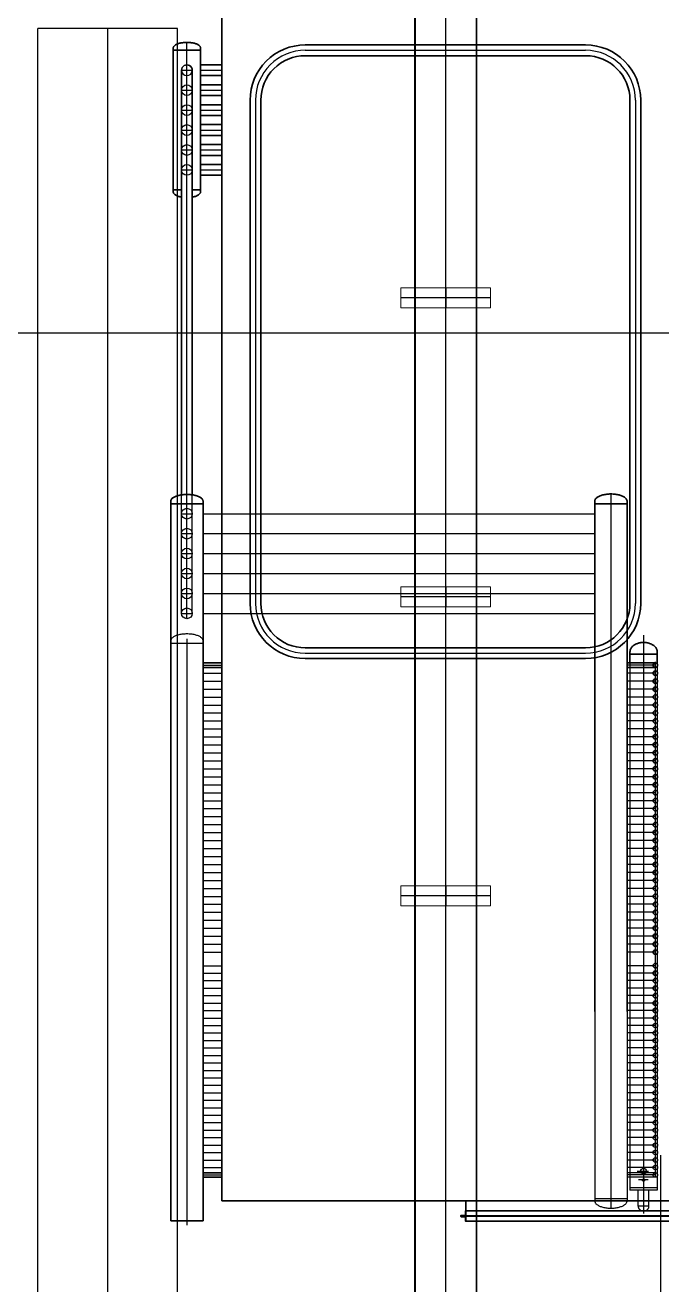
# Model space of a CAD drawing. Extents: x -170 to 1091, y -90 to 504.
# Drawn here: x 70.62 to 77.01, y 90.45 to 103.09 of the extents above; entities that cross this region are included whole.
import ezdxf

# ---------------------------------------------------------------- set-up
doc = ezdxf.new("R2010")
doc.units = 0
doc.header["$LTSCALE"] = 1000
for name, pattern in [('CENTER', [50.8, 31.75, -6.35, 6.35, -6.35]), ('EB_DASHDOT', [39, 30, -3, 3, -3]), ('点画线', [18, 12, -2, 2, -2])]:
    doc.linetypes.add(name, pattern=pattern)
doc.layers.add('CAXA1', color=1, linetype='EB_DASHDOT', lineweight=25)
doc.layers.add('EB0', color=7, linetype='CONTINUOUS', lineweight=35)
doc.layers.add('中心线层', color=1, linetype='CENTER')
doc.layers.add('方格网', color=6, linetype='CONTINUOUS')

# ---------------------------------------------------------------- blocks, each defined once
blk = doc.blocks.new('*X216')
at = {"layer": 'EB0'}
for p, q in [((-50, 0), (-50, 3)), ((0, 0), (-50, 0)), ((-48, 5), (-10, 5)), ((-5, 11), (-5, 48)), ((0, 50), (-3, 50)), ((0, 50), (0, 0))]:
    blk.add_line(p, q, dxfattribs=at)
for centre, radius, start, end in [((-48, 3), 1.52, 90, 180), ((-11, 11), 5.5, 270.1218, 360), ((-3, 48), 1.65, 90, 179.7379)]:
    blk.add_arc(centre, radius, start, end, dxfattribs=at)
blk = doc.blocks.new('*X215')
at = {"layer": 'EB0', "color": 0, "linetype": 'ByBlock', "lineweight": -2, "ltscale": 0.2}
blk.add_blockref('*X216', (0, 0), dxfattribs=at)
blk = doc.blocks.new('*X218')
at = {"layer": 'EB0'}
for p, q in [((0, 0), (-50, 0)), ((-50, 0), (-50, -3)), ((0, -50), (0, 0)), ((-48, -5), (-10, -5)), ((-5, -11), (-5, -48)), ((0, -50), (-3, -50))]:
    blk.add_line(p, q, dxfattribs=at)
for centre, radius, start, end in [((-48, -3), 1.52, 180, 270), ((-11, -11), 5.5, 0, 89.8782), ((-3, -48), 1.65, 180.2621, 270)]:
    blk.add_arc(centre, radius, start, end, dxfattribs=at)
blk = doc.blocks.new('*X217')
at = {"layer": 'EB0', "color": 0, "linetype": 'ByBlock', "lineweight": -2, "ltscale": 0.2}
blk.add_blockref('*X218', (0, 0), dxfattribs=at)
blk = doc.blocks.new('*X235')
at = {"layer": 'EB0', "linetype": 'Continuous', "lineweight": 25}
for p, q in [((453, 0), (-453, 0)), ((0, 103), (0, -103))]:
    blk.add_line(p, q, dxfattribs=at)
at = {"layer": 'EB0', "color": 6, "linetype": 'Continuous', "lineweight": 18}
for p, q in [((-450, 100), (-450, -100)), ((450, 100), (-450, 100)), ((450, -100), (450, 100)), ((-450, -100), (450, -100))]:
    blk.add_line(p, q, dxfattribs=at)
blk = doc.blocks.new('*X236')
at = {"layer": 'EB0', "linetype": 'Continuous', "lineweight": 25}
for p, q in [((453, 0), (-453, 0)), ((0, 103), (0, -103))]:
    blk.add_line(p, q, dxfattribs=at)
at = {"layer": 'EB0', "color": 6, "linetype": 'Continuous', "lineweight": 18}
for p, q in [((-450, 100), (-450, -100)), ((450, 100), (-450, 100)), ((450, -100), (450, 100)), ((-450, -100), (450, -100))]:
    blk.add_line(p, q, dxfattribs=at)
blk = doc.blocks.new('*X237')
at = {"layer": 'EB0', "linetype": 'Continuous', "lineweight": 25}
for p, q in [((453, 0), (-453, 0)), ((0, 103), (0, -103))]:
    blk.add_line(p, q, dxfattribs=at)
at = {"layer": 'EB0', "color": 6, "linetype": 'Continuous', "lineweight": 18}
for p, q in [((-450, 100), (-450, -100)), ((450, 100), (-450, 100)), ((450, -100), (450, 100)), ((-450, -100), (450, -100))]:
    blk.add_line(p, q, dxfattribs=at)
blk = doc.blocks.new('*X234')
at = {"layer": 'EB0', "linetype": 'Continuous', "lineweight": 25}
blk.add_line((0, -17440), (0, -310), dxfattribs=at)
at = {"layer": 'EB0', "linetype": 'Continuous', "lineweight": 15}
for p, q in [((-313, -15297), (-313, -1810)), ((-305, -15297), (-305, -1810)), ((305, -1810), (305, -15297)), ((313, -1810), (313, -15297)), ((-313, -4810), (313, -4810)), ((-313, -7810), (313, -7810)), ((-313, -10810), (313, -10810))]:
    blk.add_line(p, q, dxfattribs=at)
at = {"layer": 'EB0', "linetype": 'Continuous', "lineweight": 18}
for name, p in [('*X237', (0, -4810)), ('*X236', (0, -7810)), ('*X235', (0, -10810))]:
    blk.add_blockref(name, p, dxfattribs=at)
blk = doc.blocks.new('*X233')
at = {"layer": 'EB0', "color": 7, "linetype": 'Continuous', "lineweight": 25}
blk.add_blockref('*X234', (-650, 16997), dxfattribs=at)

msp = doc.modelspace()

# ---------------------------------------------------------------- linework, layer by layer
at = {"layer": 'CAXA1', "ltscale": 20}
msp.add_line((76.99947, 91.75003), (76.99944, 61.14844), dxfattribs=at)
at = {"layer": 'EB0'}
for p, q in [((72.59608, 103.23874, 0), (72.59607, 91.29274, 0)), ((72.59608, 103.23874, 0), (72.59607, 91.29274, 0)), ((72.10898, 102.83874, 0), (72.38258, 102.83874, 0)), ((72.10958, 101.41374, 0), (72.10958, 102.86374, 0)), ((72.10958, 102.83874, 0), (72.38258, 102.83874, 0)), ((72.38258, 101.41374, 0), (72.38258, 102.86374, 0)), ((72.38258, 102.83874, 0), (72.38258, 102.86374, 0)), ((73.43408, 102.89274, 0), (76.24608, 102.89273, 0)), ((73.43408, 102.78474, 0), (76.24608, 102.78473, 0)), ((72.38258, 102.69274, 0), (72.59608, 102.69274, 0)), ((72.19208, 98.37826, 0), (72.19208, 102.63874, 0)), ((72.30008, 98.37826, 0), (72.30008, 102.63874, 0)), ((72.38258, 102.58474, 0), (72.59608, 102.58474, 0)), ((72.38258, 102.49274, 0), (72.59608, 102.49274, 0)), ((72.38258, 102.38474, 0), (72.59608, 102.38474, 0)), ((72.38258, 102.29274, 0), (72.59608, 102.29274, 0)), ((72.88008, 102.33874, 0), (72.88008, 97.28874, 0)), ((72.98808, 102.33874, 0), (72.98808, 97.28874, 0)), ((76.69208, 102.33873, 0), (76.69208, 97.28873, 0)), ((76.80008, 102.33873, 0), (76.80008, 97.28873, 0)), ((72.38258, 102.18474, 0), (72.59608, 102.18474, 0)), ((72.38258, 102.09274, 0), (72.59608, 102.09274, 0)), ((72.38258, 101.98474, 0), (72.59608, 101.98474, 0)), ((72.38258, 101.89274, 0), (72.59608, 101.89274, 0)), ((72.38258, 101.78474, 0), (72.59608, 101.78474, 0)), ((72.38258, 101.69274, 0), (72.59608, 101.69274, 0)), ((72.38258, 101.58474, 0), (72.59608, 101.58474, 0)), ((72.10898, 101.43874, 0), (72.19208, 101.43874, 0)), ((72.10958, 101.43874, 0), (72.19208, 101.43874, 0)), ((72.10958, 101.43874, 0), (72.10958, 101.41374, 0)), ((72.30008, 101.43874, 0), (72.38258, 101.43874, 0)), ((72.30008, 101.43874, 0), (72.38258, 101.43874, 0)), ((72.38258, 101.43874, 0), (72.38258, 101.41374, 0)), ((72.08358, 98.31374, 0), (72.08357, 91.09274, 0)), ((72.08358, 98.28874, 0), (72.40858, 98.28874, 0)), ((72.40858, 98.31374, 0), (72.40857, 91.09274, 0)), ((76.33858, 98.31373, 0), (76.33857, 93.19273, 0)), ((76.33858, 98.28873, 0), (76.66358, 98.28873, 0)), ((76.66358, 98.31373, 0), (76.66357, 93.19273, 0)), ((73.43408, 96.84274, 0), (76.24608, 96.84273, 0)), ((73.43408, 96.73474, 0), (76.24608, 96.73473, 0)), ((76.69208, 96.80373, 0), (76.69208, 96.70123, 0)), ((76.69208, 96.77873, 0), (76.96508, 96.77873, 0)), ((76.96508, 96.80373, 0), (76.96508, 96.67873, 0)), ((72.40858, 96.69124, 0), (72.59608, 96.69124, 0)), ((72.40857, 96.64624, 0), (72.59607, 96.64624, 0)), ((76.94608, 96.69123, 0), (76.66358, 96.69123, 0)), ((76.94607, 96.64623, 0), (76.66357, 96.64623, 0)), ((72.40857, 91.57524, 0), (72.59607, 91.57524, 0)), ((72.40857, 91.53024, 0), (72.59607, 91.53024, 0)), ((76.99607, 91.29273, 0), (72.59607, 91.29274, 0)), ((75.04607, 91.29274, 0), (75.04607, 91.13774, 0)), ((81.39607, 91.29273, 0), (76.99607, 91.29273, 0)), ((74.99607, 91.14274, 0), (74.99607, 91.13774, 0)), ((74.99607, 91.13774, 0), (76.99607, 91.13773, 0)), ((75.04607, 91.19274, 0), (76.99607, 91.19273, 0)), ((75.04607, 91.14274, 0), (76.99607, 91.14273, 0)), ((75.04607, 91.13774, 0), (76.99607, 91.13773, 0)), ((78.94607, 91.19273, 0), (76.99607, 91.19273, 0)), ((78.94607, 91.14273, 0), (76.99607, 91.14273, 0)), ((78.99607, 91.13773, 0), (76.99607, 91.13773, 0)), ((78.94607, 91.13773, 0), (76.99607, 91.13773, 0)), ((72.08357, 91.09274, 0), (72.40857, 91.09274, 0)), ((72.40857, 91.09274, 0), (72.08357, 91.09274, 0)), ((72.40857, 91.09274, 0), (72.08357, 91.09274, 0)), ((72.40857, 91.09274, 0), (72.08357, 91.09274, 0)), ((75.04607, 91.08774, 0), (76.99607, 91.08773, 0)), ((78.94607, 91.08773, 0), (76.99607, 91.08773, 0))]:
    msp.add_line(p, q, dxfattribs=at)
at = {"layer": 'EB0', "lineweight": 25}
for p, q in [((72.15108, 103.05873, 0), (70.75108, 103.05873, 0)), ((70.7511, 68.60004, -0.908), (70.75108, 103.05873, 0)), ((71.4511, 68.60003, -0.908), (71.45108, 103.05873, 0)), ((72.1511, 69.50003, -0.908), (72.15108, 103.05873, 0)), ((72.24608, 97.13694, 0), (72.24608, 102.91849, 0)), ((73.43408, 102.83874, 0), (76.24608, 102.83873, 0)), ((72.19208, 102.63874, 0), (72.30008, 102.63874, 0)), ((72.38258, 102.63874, 0), (72.59608, 102.63874, 0)), ((72.19208, 102.43874, 0), (72.30008, 102.43874, 0)), ((72.38258, 102.43874, 0), (72.59608, 102.43874, 0)), ((72.93408, 102.33874, 0), (72.93408, 97.28874, 0)), ((76.74608, 102.33873, 0), (76.74608, 97.28873, 0)), ((72.19208, 102.23874, 0), (72.30008, 102.23874, 0)), ((72.38258, 102.23874, 0), (72.59608, 102.23874, 0)), ((72.19208, 102.03874, 0), (72.30008, 102.03874, 0)), ((72.38258, 102.03874, 0), (72.59608, 102.03874, 0)), ((72.19208, 101.83874, 0), (72.30008, 101.83874, 0)), ((72.38258, 101.83874, 0), (72.59608, 101.83874, 0)), ((72.19208, 101.63874, 0), (72.30008, 101.63874, 0)), ((72.38258, 101.63874, 0), (72.59608, 101.63874, 0)), ((72.19208, 97.18874, 0), (72.19208, 98.37826, 0)), ((72.30008, 97.18874, 0), (72.30008, 98.37826, 0)), ((76.50108, 98.38673, 0), (76.50107, 91.21973, 0)), ((72.19208, 98.18874, 0), (72.30008, 98.18874, 0)), ((72.40858, 98.18874, 0), (76.33858, 98.18873, 0)), ((72.19208, 97.98874, 0), (72.30008, 97.98874, 0)), ((72.40858, 97.98874, 0), (76.33858, 97.98873, 0)), ((72.19208, 97.78874, 0), (72.30008, 97.78874, 0)), ((72.40858, 97.78874, 0), (76.33858, 97.78873, 0)), ((72.19208, 97.58874, 0), (72.30008, 97.58874, 0)), ((72.40858, 97.58874, 0), (76.33858, 97.58873, 0)), ((72.19208, 97.38874, 0), (72.30008, 97.38874, 0)), ((72.40858, 97.38874, 0), (76.33858, 97.38873, 0)), ((72.19208, 97.18874, 0), (72.30008, 97.18874, 0)), ((72.40858, 97.18874, 0), (76.33858, 97.18873, 0)), ((76.82858, 96.96885, 0), (76.82857, 91.16736, 0)), ((72.08358, 96.88874, 0), (72.40858, 96.88874, 0)), ((72.24608, 96.93321, 0), (72.24607, 91.09274, 0)), ((73.43408, 96.78874, 0), (76.24608, 96.78873, 0)), ((76.69208, 96.70123, 0), (76.69207, 91.53023, 0)), ((76.94608, 96.70123, 0), (76.94607, 91.53373, 0)), ((72.40858, 96.66874, 0), (72.59608, 96.66874, 0)), ((72.40857, 96.58874, 0), (72.59607, 96.58874, 0)), ((76.94608, 96.66873, 0), (76.66358, 96.66873, 0)), ((76.94607, 96.58873, 0), (76.66357, 96.58873, 0)), ((76.96508, 96.67873, 0), (76.96507, 91.55273, 0)), ((72.40857, 96.50874, 0), (72.59607, 96.50874, 0)), ((76.94607, 96.50873, 0), (76.66357, 96.50873, 0)), ((72.40857, 96.42874, 0), (72.59607, 96.42874, 0)), ((72.40857, 96.34874, 0), (72.59607, 96.34874, 0)), ((76.94607, 96.42873, 0), (76.66357, 96.42873, 0)), ((76.94607, 96.34873, 0), (76.66357, 96.34873, 0)), ((72.40857, 96.26874, 0), (72.59607, 96.26874, 0)), ((76.94607, 96.26873, 0), (76.66357, 96.26873, 0)), ((72.40857, 96.18874, 0), (72.59607, 96.18874, 0)), ((72.40857, 96.10874, 0), (72.59607, 96.10874, 0)), ((76.94607, 96.18873, 0), (76.66357, 96.18873, 0)), ((76.94607, 96.10873, 0), (76.66357, 96.10873, 0)), ((72.40857, 96.02874, 0), (72.59607, 96.02874, 0)), ((72.40857, 95.94874, 0), (72.59607, 95.94874, 0)), ((76.94607, 96.02873, 0), (76.66357, 96.02873, 0)), ((76.94607, 95.94873, 0), (76.66357, 95.94873, 0)), ((72.40857, 95.86874, 0), (72.59607, 95.86874, 0)), ((76.94607, 95.86873, 0), (76.66357, 95.86873, 0)), ((72.40857, 95.78874, 0), (72.59607, 95.78874, 0)), ((72.40857, 95.70874, 0), (72.59607, 95.70874, 0)), ((76.94607, 95.78873, 0), (76.66357, 95.78873, 0)), ((76.94607, 95.70873, 0), (76.66357, 95.70873, 0)), ((72.40857, 95.62874, 0), (72.59607, 95.62874, 0)), ((76.94607, 95.62873, 0), (76.66357, 95.62873, 0)), ((72.40857, 95.54874, 0), (72.59607, 95.54874, 0)), ((72.40857, 95.46874, 0), (72.59607, 95.46874, 0)), ((76.94607, 95.54873, 0), (76.66357, 95.54873, 0)), ((76.94607, 95.46873, 0), (76.66357, 95.46873, 0)), ((72.40857, 95.38874, 0), (72.59607, 95.38874, 0)), ((72.40857, 95.30874, 0), (72.59607, 95.30874, 0)), ((76.94607, 95.38873, 0), (76.66357, 95.38873, 0)), ((76.94607, 95.30873, 0), (76.66357, 95.30873, 0)), ((72.40857, 95.22874, 0), (72.59607, 95.22874, 0)), ((76.94607, 95.22873, 0), (76.66357, 95.22873, 0)), ((72.40857, 95.14874, 0), (72.59607, 95.14874, 0)), ((72.40857, 95.06874, 0), (72.59607, 95.06874, 0)), ((76.94607, 95.14873, 0), (76.66357, 95.14873, 0)), ((76.94607, 95.06873, 0), (76.66357, 95.06873, 0)), ((72.40857, 94.98874, 0), (72.59607, 94.98874, 0)), ((76.94607, 94.98873, 0), (76.66357, 94.98873, 0)), ((72.40857, 94.90874, 0), (72.59607, 94.90874, 0)), ((72.40857, 94.82874, 0), (72.59607, 94.82874, 0)), ((76.94607, 94.90873, 0), (76.66357, 94.90873, 0)), ((76.94607, 94.82873, 0), (76.66357, 94.82873, 0)), ((72.40857, 94.74874, 0), (72.59607, 94.74874, 0)), ((76.94607, 94.74873, 0), (76.66357, 94.74873, 0)), ((72.40857, 94.66874, 0), (72.59607, 94.66874, 0)), ((72.40857, 94.58874, 0), (72.59607, 94.58874, 0)), ((76.94607, 94.66873, 0), (76.66357, 94.66873, 0)), ((76.94607, 94.58873, 0), (76.66357, 94.58873, 0)), ((72.40857, 94.50874, 0), (72.59607, 94.50874, 0)), ((72.40857, 94.42874, 0), (72.59607, 94.42874, 0)), ((76.94607, 94.50873, 0), (76.66357, 94.50873, 0)), ((76.94607, 94.42873, 0), (76.66357, 94.42873, 0)), ((72.40857, 94.34874, 0), (72.59607, 94.34874, 0)), ((76.94607, 94.34873, 0), (76.66357, 94.34873, 0)), ((72.40857, 94.26874, 0), (72.59607, 94.26874, 0)), ((72.40857, 94.18874, 0), (72.59607, 94.18874, 0)), ((76.94607, 94.26873, 0), (76.66357, 94.26873, 0)), ((76.94607, 94.18873, 0), (76.66357, 94.18873, 0)), ((72.40857, 94.10874, 0), (72.59607, 94.10874, 0)), ((76.94607, 94.10873, 0), (76.66357, 94.10873, 0)), ((72.40857, 94.02874, 0), (72.59607, 94.02874, 0)), ((72.40857, 93.94874, 0), (72.59607, 93.94874, 0)), ((76.94607, 94.02873, 0), (76.66357, 94.02873, 0)), ((76.94607, 93.94873, 0), (76.66357, 93.94873, 0)), ((72.40857, 93.86874, 0), (72.59607, 93.86874, 0)), ((76.94607, 93.86873, 0), (76.66357, 93.86873, 0)), ((72.40857, 93.78874, 0), (72.59607, 93.78874, 0)), ((76.94607, 93.78873, 0), (76.66357, 93.78873, 0)), ((72.40857, 93.65274, 0), (72.59607, 93.65274, 0)), ((72.40857, 93.57774, 0), (72.59607, 93.57774, 0)), ((76.94607, 93.65273, 0), (76.66357, 93.65273, 0)), ((76.94607, 93.57773, 0), (76.66357, 93.57773, 0)), ((72.40857, 93.50274, 0), (72.59607, 93.50274, 0)), ((72.40857, 93.42774, 0), (72.59607, 93.42774, 0)), ((76.94607, 93.50273, 0), (76.66357, 93.50273, 0)), ((76.94607, 93.42773, 0), (76.66357, 93.42773, 0)), ((72.40857, 93.35274, 0), (72.59607, 93.35274, 0)), ((76.94607, 93.35273, 0), (76.66357, 93.35273, 0)), ((72.40857, 93.27774, 0), (72.59607, 93.27774, 0)), ((72.40857, 93.20274, 0), (72.59607, 93.20274, 0)), ((76.33857, 93.19273, 0), (76.33857, 91.29273, 0)), ((76.94607, 93.27773, 0), (76.66357, 93.27773, 0)), ((76.94607, 93.20273, 0), (76.66357, 93.20273, 0)), ((76.66357, 93.19273, 0), (76.66357, 91.29273, 0)), ((72.40857, 93.12774, 0), (72.59607, 93.12774, 0)), ((72.40857, 93.05274, 0), (72.59607, 93.05274, 0)), ((76.94607, 93.12773, 0), (76.66357, 93.12773, 0)), ((76.94607, 93.05273, 0), (76.66357, 93.05273, 0)), ((72.40857, 92.97774, 0), (72.59607, 92.97774, 0)), ((76.94607, 92.97773, 0), (76.66357, 92.97773, 0)), ((72.40857, 92.90274, 0), (72.59607, 92.90274, 0)), ((72.40857, 92.82774, 0), (72.59607, 92.82774, 0)), ((76.94607, 92.90273, 0), (76.66357, 92.90273, 0)), ((76.94607, 92.82773, 0), (76.66357, 92.82773, 0)), ((72.40857, 92.75274, 0), (72.59607, 92.75274, 0)), ((72.40857, 92.67774, 0), (72.59607, 92.67774, 0)), ((76.94607, 92.75273, 0), (76.66357, 92.75273, 0)), ((76.94607, 92.67773, 0), (76.66357, 92.67773, 0)), ((72.40857, 92.60274, 0), (72.59607, 92.60274, 0)), ((72.40857, 92.52774, 0), (72.59607, 92.52774, 0)), ((76.94607, 92.60273, 0), (76.66357, 92.60273, 0)), ((76.94607, 92.52773, 0), (76.66357, 92.52773, 0)), ((72.40857, 92.45274, 0), (72.59607, 92.45274, 0)), ((76.94607, 92.45273, 0), (76.66357, 92.45273, 0)), ((72.40857, 92.37774, 0), (72.59607, 92.37774, 0)), ((72.40857, 92.30274, 0), (72.59607, 92.30274, 0)), ((76.94607, 92.37773, 0), (76.66357, 92.37773, 0)), ((76.94607, 92.30273, 0), (76.66357, 92.30273, 0)), ((72.40857, 92.22774, 0), (72.59607, 92.22774, 0)), ((72.40857, 92.15274, 0), (72.59607, 92.15274, 0)), ((76.94607, 92.22773, 0), (76.66357, 92.22773, 0)), ((76.94607, 92.15273, 0), (76.66357, 92.15273, 0)), ((72.40857, 92.07774, 0), (72.59607, 92.07774, 0)), ((76.94607, 92.07773, 0), (76.66357, 92.07773, 0)), ((72.40857, 92.00274, 0), (72.59607, 92.00274, 0)), ((72.40857, 91.92774, 0), (72.59607, 91.92774, 0)), ((76.94607, 92.00273, 0), (76.66357, 92.00273, 0)), ((76.94607, 91.92773, 0), (76.66357, 91.92773, 0)), ((72.40857, 91.85274, 0), (72.59607, 91.85274, 0)), ((72.40857, 91.77774, 0), (72.59607, 91.77774, 0)), ((76.94607, 91.85273, 0), (76.66357, 91.85273, 0)), ((76.94607, 91.77773, 0), (76.66357, 91.77773, 0)), ((72.40857, 91.70274, 0), (72.59607, 91.70274, 0)), ((76.94607, 91.70273, 0), (76.66357, 91.70273, 0)), ((72.40857, 91.62774, 0), (72.59607, 91.62774, 0)), ((72.40857, 91.55274, 0), (72.59607, 91.55274, 0)), ((76.94607, 91.62773, 0), (76.66357, 91.62773, 0)), ((76.94607, 91.57523, 0), (76.66357, 91.57523, 0)), ((76.94607, 91.55273, 0), (76.66357, 91.55273, 0)), ((76.94607, 91.53023, 0), (76.66357, 91.53023, 0)), ((76.69207, 91.53023, 0), (76.69207, 91.40073, 0)), ((76.76487, 91.59073, 0), (76.87858, 91.59073, 0)), ((76.96507, 91.55273, 0), (76.96507, 91.40073, 0)), ((76.96507, 91.42473, 0), (76.69207, 91.42473, 0)), ((76.96507, 91.40073, 0), (76.69207, 91.40073, 0)), ((76.77457, 91.23825, 0), (76.77457, 91.40073, 0)), ((76.87324, 91.50273, 0), (76.77877, 91.50273, 0)), ((76.88257, 91.23825, 0), (76.88257, 91.40073, 0)), ((76.33857, 91.31773, 0), (76.66357, 91.31773, 0)), ((72.24607, 91.18725, 0), (72.24607, 91.04921, 0)), ((76.88257, 91.24073, 0), (76.77457, 91.24073, 0))]:
    msp.add_line(p, q, dxfattribs=at)
at = {"layer": 'EB0', "elevation": 0}
for points in [[(72.38258, 102.86374), (72.38229, 102.86732), (72.38141, 102.87088), (72.37996, 102.87442), (72.37793, 102.87791), (72.37534, 102.88134), (72.37219, 102.88469), (72.3685, 102.88795), (72.36429, 102.89111), (72.35958, 102.89416), (72.35437, 102.89707), (72.34871, 102.89984), (72.3426, 102.90245), (72.33608, 102.9049), (72.32918, 102.90717), (72.32192, 102.90926), (72.31433, 102.91115), (72.30645, 102.91284), (72.29832, 102.91432), (72.28996, 102.91558), (72.28141, 102.91662), (72.27271, 102.91744), (72.2639, 102.91802), (72.25501, 102.91837), (72.24608, 102.91849), (72.23715, 102.91837), (72.22826, 102.91802), (72.21945, 102.91744), (72.21075, 102.91662), (72.2022, 102.91558), (72.19384, 102.91432), (72.18571, 102.91284), (72.17783, 102.91115), (72.17025, 102.90926), (72.16299, 102.90718), (72.15608, 102.9049), (72.14956, 102.90245), (72.14345, 102.89984), (72.13779, 102.89707), (72.13259, 102.89416), (72.12787, 102.89111), (72.12366, 102.88795), (72.11997, 102.88469), (72.11683, 102.88134), (72.11423, 102.87791), (72.1122, 102.87442), (72.11075, 102.87089), (72.10987, 102.86732), (72.10958, 102.86374)], [(72.10958, 101.41374), (72.111, 101.40982), (72.11299, 101.40595), (72.11555, 101.40214), (72.11866, 101.39841), (72.12232, 101.39478), (72.12651, 101.39125), (72.1312, 101.38785), (72.13638, 101.3846), (72.14202, 101.3815), (72.1481, 101.37858), (72.15458, 101.37584), (72.16145, 101.37329), (72.16867, 101.37096), (72.1762, 101.36884), (72.18402, 101.36695), (72.19208, 101.3653)], [(72.30008, 101.3653), (72.30814, 101.36695), (72.31596, 101.36884), (72.32349, 101.37096), (72.33071, 101.37329), (72.33758, 101.37584), (72.34406, 101.37858), (72.35014, 101.3815), (72.35578, 101.3846), (72.36096, 101.38785), (72.36565, 101.39125), (72.36984, 101.39478), (72.3735, 101.39841), (72.37661, 101.40214), (72.37917, 101.40595), (72.38116, 101.40982), (72.38258, 101.41374)], [(72.40858, 98.31374), (72.40823, 98.3182), (72.40719, 98.32265), (72.40545, 98.32705), (72.40304, 98.3314), (72.39995, 98.33568), (72.39621, 98.33986), (72.39182, 98.34393), (72.38681, 98.34786), (72.38119, 98.35166), (72.375, 98.35529), (72.36825, 98.35874), (72.36098, 98.362), (72.35322, 98.36505), (72.345, 98.36789), (72.33636, 98.37049), (72.32733, 98.37284), (72.31795, 98.37495), (72.30826, 98.37679), (72.29831, 98.37837), (72.28813, 98.37966), (72.27778, 98.38068), (72.26729, 98.3814), (72.25671, 98.38184), (72.24608, 98.38199), (72.23545, 98.38184), (72.22487, 98.3814), (72.21437, 98.38068), (72.20402, 98.37966), (72.19384, 98.37837), (72.18389, 98.37679), (72.17421, 98.37495), (72.16483, 98.37284), (72.1558, 98.37049), (72.14715, 98.36789), (72.13893, 98.36505), (72.13117, 98.362), (72.1239, 98.35874), (72.11716, 98.35529), (72.11096, 98.35166), (72.10535, 98.34786), (72.10033, 98.34392), (72.09595, 98.33986), (72.0922, 98.33568), (72.08911, 98.3314), (72.0867, 98.32705), (72.08497, 98.32265), (72.08392, 98.3182), (72.08358, 98.31374)], [(76.66358, 98.31373), (76.66323, 98.31851), (76.66219, 98.32326), (76.66045, 98.32798), (76.65804, 98.33263), (76.65495, 98.3372), (76.65121, 98.34167), (76.64682, 98.34602), (76.64181, 98.35023), (76.63619, 98.35429), (76.63, 98.35817), (76.62325, 98.36187), (76.61598, 98.36535), (76.60822, 98.36862), (76.6, 98.37165), (76.59136, 98.37443), (76.58233, 98.37695), (76.57295, 98.37921), (76.56326, 98.38118), (76.55331, 98.38286), (76.54313, 98.38425), (76.53278, 98.38533), (76.52229, 98.38611), (76.51171, 98.38658), (76.50108, 98.38673), (76.49045, 98.38658), (76.47987, 98.38611), (76.46937, 98.38533), (76.45902, 98.38425), (76.44884, 98.38286), (76.43889, 98.38118), (76.42921, 98.37921), (76.41983, 98.37695), (76.4108, 98.37443), (76.40215, 98.37165), (76.39393, 98.36862), (76.38617, 98.36535), (76.3789, 98.36187), (76.37216, 98.35817), (76.36596, 98.35429), (76.36035, 98.35023), (76.35533, 98.34602), (76.35095, 98.34167), (76.3472, 98.3372), (76.34411, 98.33263), (76.3417, 98.32798), (76.33997, 98.32326), (76.33892, 98.31851), (76.33858, 98.31373)], [(76.96508, 96.80373), (76.96478, 96.80983), (76.96391, 96.81591), (76.96245, 96.82193), (76.96042, 96.82787), (76.95783, 96.83371), (76.95468, 96.83942), (76.951, 96.84498), (76.94679, 96.85036), (76.94207, 96.85554), (76.93687, 96.8605), (76.9312, 96.86522), (76.9251, 96.86967), (76.91858, 96.87384), (76.91167, 96.87771), (76.90441, 96.88127), (76.89683, 96.88449), (76.88895, 96.88737), (76.88081, 96.88989), (76.87245, 96.89203), (76.8639, 96.89381), (76.8552, 96.89519), (76.84639, 96.89619), (76.8375, 96.89678), (76.82857, 96.89698), (76.81965, 96.89678), (76.81076, 96.89619), (76.80194, 96.89519), (76.79325, 96.89381), (76.7847, 96.89203), (76.77634, 96.88989), (76.7682, 96.88737), (76.76033, 96.88449), (76.75274, 96.88127), (76.74548, 96.87771), (76.73857, 96.87384), (76.73206, 96.86967), (76.72595, 96.86522), (76.72028, 96.8605), (76.71508, 96.85554), (76.71036, 96.85036), (76.70615, 96.84498), (76.70247, 96.83942), (76.69932, 96.83371), (76.69673, 96.82787), (76.6947, 96.82193), (76.69324, 96.81591), (76.69237, 96.80983), (76.69208, 96.80373)]]:
    msp.add_lwpolyline(points, dxfattribs=at)
at = {"layer": 'EB0', "lineweight": 25, "elevation": 0}
for points in [[(72.40858, 96.91374), (72.40823, 96.9182), (72.40719, 96.92265), (72.40545, 96.92705), (72.40304, 96.9314), (72.39995, 96.93568), (72.39621, 96.93986), (72.39182, 96.94393), (72.3868, 96.94786), (72.38119, 96.95166), (72.37499, 96.95529), (72.36825, 96.95874), (72.36098, 96.962), (72.35322, 96.96505), (72.345, 96.96789), (72.33636, 96.97049), (72.32733, 96.97284), (72.31795, 96.97495), (72.30826, 96.97679), (72.29831, 96.97837), (72.28813, 96.97966), (72.27778, 96.98068), (72.26729, 96.9814), (72.25671, 96.98184), (72.24607, 96.98199), (72.23544, 96.98184), (72.22486, 96.9814), (72.21437, 96.98068), (72.20402, 96.97966), (72.19384, 96.97837), (72.18389, 96.97679), (72.1742, 96.97495), (72.16483, 96.97284), (72.15579, 96.97049), (72.14715, 96.96789), (72.13893, 96.96505), (72.13117, 96.962), (72.1239, 96.95874), (72.11716, 96.95529), (72.11096, 96.95166), (72.10535, 96.94786), (72.10033, 96.94392), (72.09594, 96.93986), (72.0922, 96.93568), (72.08911, 96.9314), (72.0867, 96.92705), (72.08497, 96.92265), (72.08392, 96.9182), (72.08358, 96.91374)], [(76.33857, 91.29273), (76.33892, 91.28796), (76.33996, 91.28321), (76.34169, 91.27849), (76.34411, 91.27384), (76.34719, 91.26927), (76.35094, 91.2648), (76.35533, 91.26045), (76.36034, 91.25623), (76.36596, 91.25218), (76.37215, 91.24829), (76.3789, 91.2446), (76.38617, 91.24112), (76.39393, 91.23785), (76.40215, 91.23482), (76.41079, 91.23204), (76.41982, 91.22951), (76.4292, 91.22726), (76.43888, 91.22529), (76.44884, 91.22361), (76.45901, 91.22222), (76.46937, 91.22114), (76.47986, 91.22036), (76.49044, 91.21989), (76.50107, 91.21973), (76.5117, 91.21989), (76.52228, 91.22036), (76.53277, 91.22114), (76.54313, 91.22222), (76.55331, 91.22361), (76.56326, 91.22529), (76.57294, 91.22726), (76.58232, 91.22951), (76.59135, 91.23204), (76.59999, 91.23482), (76.60821, 91.23785), (76.61597, 91.24112), (76.62324, 91.2446), (76.62999, 91.24829), (76.63618, 91.25218), (76.6418, 91.25623), (76.64681, 91.26045), (76.6512, 91.2648), (76.65495, 91.26927), (76.65803, 91.27384), (76.66045, 91.27849), (76.66218, 91.28321), (76.66322, 91.28796), (76.66357, 91.29273)], [(76.77457, 91.23825), (76.77469, 91.23518), (76.77503, 91.23212), (76.77561, 91.22908), (76.77641, 91.22609), (76.77744, 91.22314), (76.77868, 91.22027), (76.78014, 91.21747), (76.7818, 91.21475), (76.78367, 91.21214), (76.78573, 91.20964), (76.78797, 91.20727), (76.79039, 91.20502), (76.79296, 91.20292), (76.7957, 91.20097), (76.79857, 91.19918), (76.80157, 91.19755), (76.80469, 91.1961), (76.8079, 91.19483), (76.81121, 91.19375), (76.81459, 91.19286), (76.81803, 91.19216), (76.82152, 91.19166), (76.82504, 91.19136), (76.82857, 91.19126), (76.8321, 91.19136), (76.83562, 91.19166), (76.8391, 91.19216), (76.84255, 91.19286), (76.84593, 91.19375), (76.84923, 91.19483), (76.85245, 91.1961), (76.85557, 91.19755), (76.85857, 91.19918), (76.86144, 91.20097), (76.86417, 91.20292), (76.86675, 91.20502), (76.86917, 91.20727), (76.87141, 91.20964), (76.87347, 91.21214), (76.87533, 91.21475), (76.877, 91.21747), (76.87846, 91.22027), (76.8797, 91.22314), (76.88073, 91.22609), (76.88153, 91.22908), (76.88211, 91.23212), (76.88245, 91.23518), (76.88257, 91.23825)]]:
    msp.add_lwpolyline(points, dxfattribs=at)
at = {"layer": 'EB0', "lineweight": 25}
for centre, radius in [((72.24608, 102.43874, 0), 0.054), ((72.24608, 102.23874, 0), 0.054), ((72.24608, 102.03874, 0), 0.054), ((72.24608, 101.83874, 0), 0.054), ((72.24608, 101.63874, 0), 0.054), ((72.24608, 98.18874, 0), 0.054), ((72.24608, 97.98874, 0), 0.054), ((72.24608, 97.78874, 0), 0.054), ((72.24608, 97.58874, 0), 0.054), ((72.24608, 97.38874, 0), 0.054), ((72.24608, 97.18874, 0), 0.054), ((76.94607, 93.12773, 0), 0.0225), ((76.94607, 93.05273, 0), 0.0225), ((76.94607, 92.97773, 0), 0.0225), ((76.94607, 92.90273, 0), 0.0225), ((76.94607, 92.82773, 0), 0.0225), ((76.94607, 92.75273, 0), 0.0225), ((76.94607, 92.67773, 0), 0.0225), ((76.94607, 92.60273, 0), 0.0225), ((76.94607, 92.52773, 0), 0.0225), ((76.94607, 92.45273, 0), 0.0225), ((76.94607, 92.37773, 0), 0.0225), ((76.94607, 92.30273, 0), 0.0225), ((76.94607, 92.22773, 0), 0.0225), ((76.94607, 92.15273, 0), 0.0225), ((76.94607, 92.07773, 0), 0.0225), ((76.94607, 92.00273, 0), 0.0225), ((76.94607, 91.92773, 0), 0.0225), ((76.94607, 91.85273, 0), 0.0225), ((76.94607, 91.77773, 0), 0.0225), ((76.94607, 91.70273, 0), 0.0225), ((76.94607, 91.62773, 0), 0.0225), ((76.82857, 91.59073, 0), 0.0285), ((76.94607, 91.55273, 0), 0.0225), ((76.82857, 91.50273, 0), 0.0125)]:
    msp.add_circle(centre, radius, dxfattribs=at)
at = {"layer": 'EB0'}
for centre in [(76.94608, 96.66873, 0), (76.94607, 96.58873, 0), (76.94607, 96.42873, 0), (76.94607, 96.50873, 0), (76.94607, 96.34873, 0), (76.94607, 96.26873, 0), (76.94607, 96.18873, 0), (76.94607, 96.10873, 0), (76.94607, 96.02873, 0), (76.94607, 95.94873, 0), (76.94607, 95.86873, 0), (76.94607, 95.78873, 0), (76.94607, 95.70873, 0), (76.94607, 95.62873, 0), (76.94607, 95.54873, 0), (76.94607, 95.46873, 0), (76.94607, 95.38873, 0), (76.94607, 95.30873, 0), (76.94607, 95.22873, 0), (76.94607, 95.14873, 0), (76.94607, 95.06873, 0), (76.94607, 94.98873, 0), (76.94607, 94.90873, 0), (76.94607, 94.82873, 0), (76.94607, 94.74873, 0), (76.94607, 94.66873, 0), (76.94607, 94.58873, 0), (76.94607, 94.50873, 0), (76.94607, 94.42873, 0), (76.94607, 94.34873, 0), (76.94607, 94.26873, 0), (76.94607, 94.18873, 0), (76.94607, 94.10873, 0), (76.94607, 94.02873, 0), (76.94607, 93.94873, 0), (76.94607, 93.86873, 0), (76.94607, 93.78873, 0), (76.94607, 93.65273, 0), (76.94607, 93.57773, 0), (76.94607, 93.50273, 0), (76.94607, 93.42773, 0), (76.94607, 93.35273, 0), (76.94607, 93.27773, 0), (76.94607, 93.20273, 0)]:
    msp.add_circle(centre, 0.0225, dxfattribs=at)
for centre, radius, start, end in [((73.43408, 102.33874, 0), 0.554, 89.99994, 179.99994), ((73.43408, 102.33874, 0), 0.446, 89.99994, 179.99994), ((76.24608, 102.33873, 0), 0.554, 359.99994, 89.99994), ((76.24608, 102.33873, 0), 0.446, 359.99994, 89.99994), ((72.24608, 102.63874, 0), 0.054, 359.99994, 179.99994), ((73.43408, 97.28874, 0), 0.554, 179.99994, 269.99994), ((73.43408, 97.28874, 0), 0.446, 179.99994, 269.99994), ((76.24608, 97.28873, 0), 0.446, 269.99994, 359.99994), ((76.24608, 97.28873, 0), 0.554, 269.99994, 359.99994)]:
    msp.add_arc(centre, radius, start, end, dxfattribs=at)
at = {"layer": 'EB0', "lineweight": 25}
for centre, radius, start, end in [((73.43408, 102.33874, 0), 0.5, 89.99994, 179.99994), ((76.24608, 102.33873, 0), 0.5, 359.99994, 89.99994), ((72.24608, 102.63874, 0), 0.054, 179.99994, 359.99994), ((73.43408, 97.28874, 0), 0.5, 179.99994, 269.99994), ((76.24608, 97.28873, 0), 0.5, 269.99994, 359.99994)]:
    msp.add_arc(centre, radius, start, end, dxfattribs=at)
at = {"layer": '中心线层', "linetype": '点画线', "lineweight": 18}
msp.add_line((74.84008, 103.29056, 0), (74.84007, 90.6687, 0), dxfattribs=at)
at = {"layer": '方格网', "color": 6, "linetype": 'Continuous'}
msp.add_line((850.549, 100), (-76.88164, 100), dxfattribs=at)

# ---------------------------------------------------------------- block references
at = {"layer": 'EB0', "xscale": 0.001, "yscale": 0.001, "zscale": 0.001, "rotation": 359.9999401246263}
for name, p in [('*X233', (75.49347, 88.16783, 0)), ('*X215', (75.04607, 91.14274, 0)), ('*X217', (75.04607, 91.13774, 0))]:
    msp.add_blockref(name, p, dxfattribs=at)

doc.saveas('drawing.dxf')
